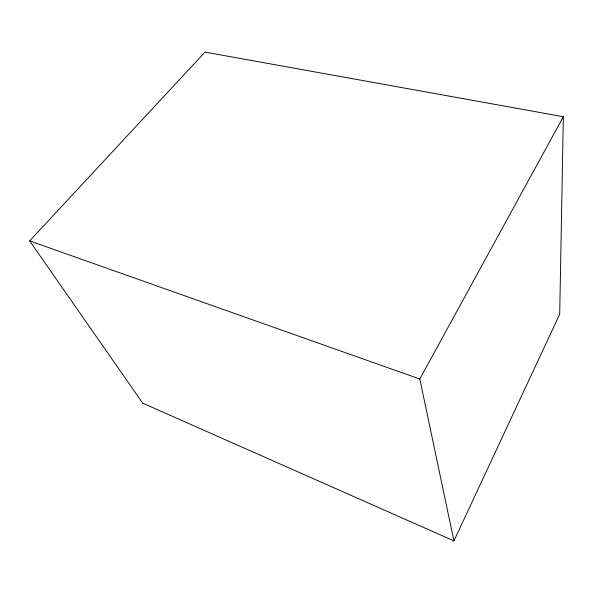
<?xml version="1.0" encoding="UTF-8"?>
<svg xmlns="http://www.w3.org/2000/svg" width="593" height="593" viewBox="0 0 593 593"><rect width="100%" height="100%" fill="white"/><g stroke="black" fill="none" stroke-linecap="round" stroke-linejoin="round"><path stroke-width="0.89" d="M563.35 116.71L559.71 314.149L453.927 540.89L142.691 403.158L29.65 240.891L205.015 52.11L563.35 116.71L419.8 379.016L453.927 540.89M29.65 240.891L419.8 379.016"/></g></svg>
